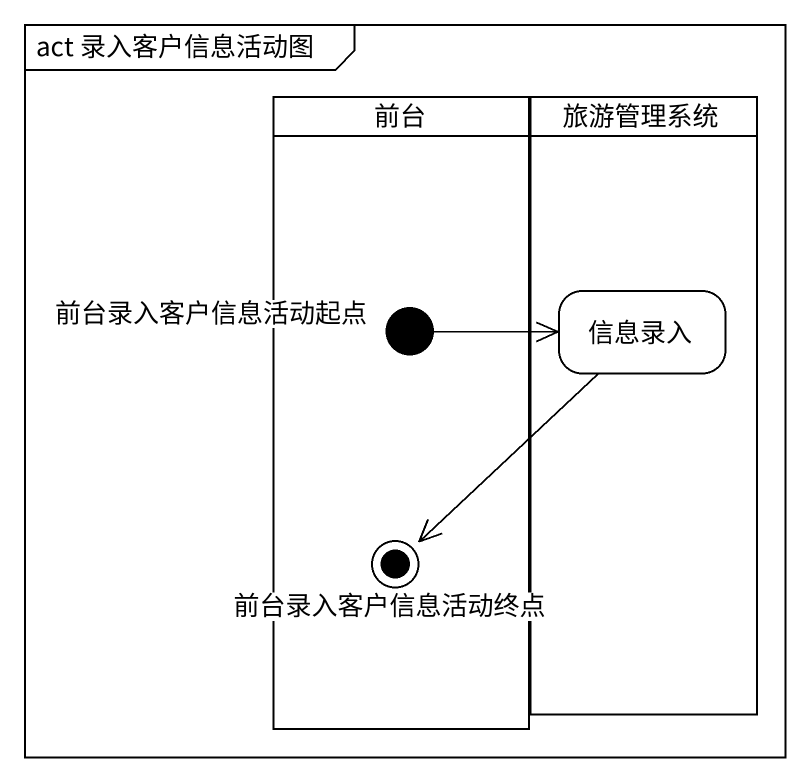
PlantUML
@startuml
mainframe act 录入客户信息活动图
hide empty description
state 前台 <<partition>> {
  state 前台录入客户信息活动起点 <<start>>
  state 前台录入客户信息活动终点 <<end>>
}
state 旅游管理系统 <<partition>> {
  state 信息录入
}
前台录入客户信息活动起点 -right-> 信息录入
信息录入 --> 前台录入客户信息活动终点
@enduml
